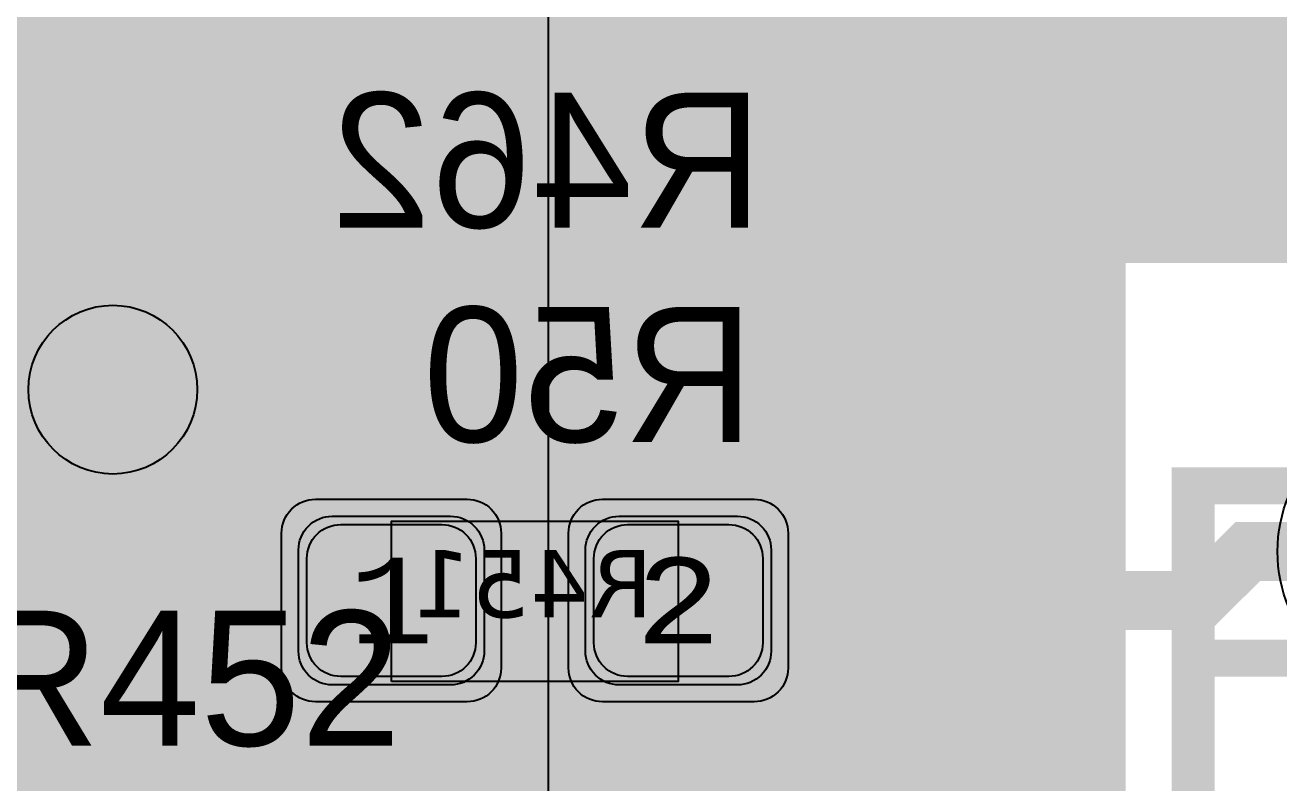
# Model space of a CAD drawing. Extents: x -28 to 199, y -61 to 255.
# Drawn here: x 54.98 to 62.41, y 139.92 to 144.41 of the extents above; entities that cross this region are included whole.
import ezdxf
from ezdxf.enums import TextEntityAlignment as Align

# ---------------------------------------------------------------- set-up
doc = ezdxf.new("R2010")
doc.units = 0
doc.header["$MEASUREMENT"] = 0
for name, color, linetype in [('ASSEMBLY_OUTLINES_BTM', 191, 'CONTINUOUS'), ('ASSEMBLY_OUTLINES_TOP', 102, 'CONTINUOUS'), ('ASSEMBLY_PART_NUMBERS_BTM', 191, 'CONTINUOUS'), ('ASSEMBLY_PART_NUMBERS_TOP', 102, 'CONTINUOUS'), ('ASSEMBLY_REF_DES_BTM', 191, 'CONTINUOUS'), ('DRILL_DRAWING', 21, 'CONTINUOUS'), ('GENERATED_SILKSCREEN_BTM', 255, 'CONTINUOUS'), ('GENERATED_SILKSCREEN_TOP', 140, 'CONTINUOUS'), ('MOUNTING_HOLES_LAYER_2', 42, 'CONTINUOUS'), ('MOUNTING_HOLES_LAYER_3', 42, 'CONTINUOUS'), ('MOUNTING_HOLES_LAYER_BOT21', 42, 'CONTINUOUS'), ('MOUNTING_HOLES_LAYER_TOP', 42, 'CONTINUOUS'), ('PART_PADS_SMD_BTM', 10, 'CONTINUOUS'), ('PIN_NUMBERS_BTM', 8, 'CONTINUOUS'), ('PIN_NUMBERS_TOP', 8, 'CONTINUOUS'), ('PLACEMENT_OUTLINES_BTM', 222, 'CONTINUOUS'), ('PLACEMENT_OUTLINES_TOP', 130, 'CONTINUOUS'), ('PLANE_SHAPES_LAYER_2', 230, 'CONTINUOUS'), ('PLANE_SHAPES_LAYER_3', 81, 'CONTINUOUS'), ('SILKSCREEN_OUTLINES_BTM', 211, 'CONTINUOUS'), ('SILKSCREEN_OUTLINES_TOP', 150, 'CONTINUOUS'), ('SILKSCREEN_REF_DES_BTM', 211, 'CONTINUOUS'), ('SILKSCREEN_REF_DES_TOP', 150, 'CONTINUOUS'), ('SOLDERMASK_PADS_BTM', 12, 'CONTINUOUS'), ('SOLDERMASK_PADS_TOP', 180, 'CONTINUOUS'), ('SOLDERPASTE_PADS_BTM', 12, 'CONTINUOUS'), ('TRACES_LAYER_3', 81, 'CONTINUOUS'), ('TRACES_LAYER_BOTTOM', 10, 'CONTINUOUS'), ('TRACES_LAYER_TOP', 150, 'CONTINUOUS')]:
    doc.layers.add(name, color=color, linetype=linetype)
doc.styles.add('COURIER_NEW', font='COUR.TTF')
doc.styles.add('VERDANA', font='verdana.TTF')
doc.styles.add('VERIBEST_GERBER_0', font='txt')

msp = doc.modelspace()

# ---------------------------------------------------------------- hatches: boundary and pattern name
at = {"layer": 'MOUNTING_HOLES_LAYER_2'}
h = msp.add_hatch(color=256, dxfattribs=at)
edge = h.paths.add_edge_path()
edge.add_arc((55.5, 142.25), 0.5, 0, 360)
at = {"layer": 'MOUNTING_HOLES_LAYER_3'}
h = msp.add_hatch(color=256, dxfattribs=at)
edge = h.paths.add_edge_path()
edge.add_arc((55.5, 142.25), 0.5, 0, 360)
at = {"layer": 'MOUNTING_HOLES_LAYER_BOT21'}
h = msp.add_hatch(color=256, dxfattribs=at)
edge = h.paths.add_edge_path()
edge.add_arc((55.5, 142.25), 0.5, 0, 360)
at = {"layer": 'MOUNTING_HOLES_LAYER_TOP'}
h = msp.add_hatch(color=256, dxfattribs=at)
edge = h.paths.add_edge_path()
edge.add_arc((55.5, 142.25), 0.5, 0, 360)
at = {"layer": 'PLANE_SHAPES_LAYER_2'}
h = msp.add_hatch(color=256, dxfattribs=at)
h.paths.add_polyline_path([(169.5, 129.25), (149.5, 129.25), (142.25, 122), (142.25, 90.5), (147.5, 90.5), (147.5, 80), (154, 80), (154, 69.25), (131.75, 69.25), (131.75, 73.25), (121.25, 73.25), (121.25, 81), (110.5, 81), (110.5, 125.75), (106.5, 125.75), (106.5, 128.75), (93.5, 128.75), (93.5, 120.25), (91.75, 120.25), (91.75, 121.5), (80, 121.5), (80, 118.25), (73.25, 118.25), (73.25, 124.5), (67.5, 124.5), (67.5, 128), (57.75, 128), (57.75, 120.25), (55.25, 120.25), (55.25, 121.5), (47.5, 121.5), (47.5, 119), (35, 119), (35, 134.75), (32.75, 134.75), (32.75, 159.75), (29.25, 159.75), (29.25, 175.25), (22.5, 175.25), (22.5, 195.25), (17.25, 195.25), (17.25, 198), (22.5, 198), (22.5, 216.5), (40.25, 216.5), (40.25, 235.5), (54.5, 235.5), (54.5, 254), (87.25, 254), (87.25, 236.25), (86.25, 236.25), (86.25, 228.75), (81, 228.75), (81, 218.75), (95.25, 218.75), (95.25, 194.5), (87, 194.5), (87, 172), (131.1, 172), (131.1, 208.75), (115.5, 208.75), (115.5, 213.75), (106.75, 213.75), (106.75, 218.75), (110.25, 222.25), (110.25, 226.25), (142.5, 226.25), (142.5, 221.5), (160.5, 221.5), (160.5, 240.75), (169.5, 240.75)])
h.paths.add_polyline_path([(35.5, 149.5), (41.75, 149.5), (41.75, 152), (39.25, 152), (39.25, 154), (37.75, 154), (37.75, 152), (35.5, 152)], flags=16)
h.paths.add_polyline_path([(37.5, 125.75), (37.5, 128.75), (42.75, 128.75), (42.75, 125.75)], flags=16)
h.paths.add_polyline_path([(52, 127.75), (52, 130.75), (54.25, 130.75), (54.25, 127.75)], flags=16)
h.paths.add_polyline_path([(50.75, 219.5), (50.75, 226.5), (71.75, 226.5), (71.75, 219.5)], flags=16)
h.paths.add_polyline_path([(66.5, 150.75), (66.5, 177.5), (72.25, 177.5), (72.25, 150.75)], flags=16)
h.paths.add_polyline_path([(47.25, 185.25), (73, 185.25), (73, 188.25), (70.25, 188.25), (70.25, 191), (47.25, 191)], flags=16)
h.paths.add_polyline_path([(84.5, 208), (84.5, 212.75), (85, 212.75), (85, 208)], flags=16)
h.paths.add_polyline_path([(61.5, 137.25), (87.75, 137.25), (87.75, 140.5), (84.75, 140.5), (84.75, 143), (61.5, 143)], flags=16)
h.paths.add_polyline_path([(88.75, 127), (88.75, 130), (91, 130), (91, 127)], flags=16)
h.paths.add_polyline_path([(85.5, 130.25), (85.5, 132.5), (91, 132.5), (91, 130.25)], flags=16)
h.paths.add_polyline_path([(108.75, 142.25), (135.75, 142.25), (135.75, 145.75), (132.25, 145.75), (132.25, 149), (108.75, 149)], flags=16)
h.paths.add_polyline_path([(114.25, 126.75), (140.75, 126.75), (140.75, 129.75), (137.25, 129.75), (137.25, 133), (114.25, 133)], flags=16)
h.paths.add_polyline_path([(155.25, 180.25), (166.25, 180.25), (166.25, 186.25), (152.25, 186.25), (152.25, 183), (155.25, 183)], flags=16)
at = {"layer": 'PLANE_SHAPES_LAYER_3'}
h = msp.add_hatch(color=256, dxfattribs=at)
h.paths.add_polyline_path([(169.5, 129.25), (149.5, 129.25), (142.25, 122), (142.25, 90.5), (147.5, 90.5), (147.5, 80), (154, 80), (154, 69.25), (131.75, 69.25), (131.75, 73.25), (121.25, 73.25), (121.25, 81), (110.5, 81), (110.5, 125.75), (106.5, 125.75), (106.5, 128.75), (93.5, 128.75), (93.5, 120.25), (91.75, 120.25), (91.75, 121.5), (80, 121.5), (80, 118.25), (73.25, 118.25), (73.25, 124.5), (67.5, 124.5), (67.5, 127.75), (58.25, 127.75), (58.25, 130.25), (88.75, 130.25), (88.75, 127), (91, 127), (91, 132.5), (55, 132.5), (55, 131.25), (52, 131.25), (52, 127.75), (55, 127.75), (55, 127.25), (57.75, 127.25), (57.75, 120.25), (55.25, 120.25), (55.25, 121.5), (47.5, 121.5), (47.5, 119), (35, 119), (35, 134.75), (32.75, 134.75), (32.75, 159.75), (29.25, 159.75), (29.25, 175.25), (22.5, 175.25), (22.5, 195.25), (17.25, 195.25), (17.25, 198), (22.5, 198), (22.5, 216.5), (40.25, 216.5), (40.25, 235.5), (54.5, 235.5), (54.5, 254), (87.25, 254), (87.25, 236.25), (86.25, 236.25), (86.25, 228.75), (81, 228.75), (81, 218.75), (95.25, 218.75), (95.25, 194.5), (87, 194.5), (87, 172), (131.1, 172), (131.1, 208.75), (115.5, 208.75), (115.5, 213.75), (106.75, 213.75), (106.75, 218.75), (110.25, 222.25), (110.25, 226.25), (142.5, 226.25), (142.5, 221.5), (160.5, 221.5), (160.5, 240.75), (169.5, 240.75)])
h.paths.add_polyline_path([(35.5, 149.5), (41.75, 149.5), (41.75, 152), (39.25, 152), (39.25, 154), (37.75, 154), (37.75, 152), (35.5, 152)], flags=16)
h.paths.add_polyline_path([(37.5, 125.75), (37.5, 128.75), (42.75, 128.75), (42.75, 125.75)], flags=16)
h.paths.add_polyline_path([(50.75, 219.5), (50.75, 226.5), (71.75, 226.5), (71.75, 219.5)], flags=16)
h.paths.add_polyline_path([(66.5, 150.75), (66.5, 177.5), (72.25, 177.5), (72.25, 150.75)], flags=16)
h.paths.add_polyline_path([(47.25, 185.25), (73, 185.25), (73, 188.25), (70.25, 188.25), (70.25, 191), (47.25, 191)], flags=16)
h.paths.add_polyline_path([(84.5, 208), (84.5, 212.75), (85, 212.75), (85, 208)], flags=16)
h.paths.add_polyline_path([(61.5, 137.25), (87.75, 137.25), (87.75, 140.5), (84.75, 140.5), (84.75, 143), (61.5, 143)], flags=16)
h.paths.add_polyline_path([(108.75, 142.25), (135.75, 142.25), (135.75, 145.75), (132.25, 145.75), (132.25, 149), (108.75, 149)], flags=16)
h.paths.add_polyline_path([(114.25, 126.75), (140.75, 126.75), (140.75, 129.75), (137.25, 129.75), (137.25, 133), (114.25, 133)], flags=16)
h.paths.add_polyline_path([(155.25, 180.25), (166.25, 180.25), (166.25, 186.25), (152.25, 186.25), (152.25, 183), (155.25, 183)], flags=16)

# ---------------------------------------------------------------- linework, layer by layer
at = {"layer": 'ASSEMBLY_OUTLINES_BTM'}
msp.add_lwpolyline([(57.15, 140.52), (57.15, 141.47), (58.85, 141.47), (58.85, 140.52)], close=True, dxfattribs=at)
at = {"layer": 'ASSEMBLY_OUTLINES_TOP', "const_width": 0.2}
msp.add_lwpolyline([(58.08, 135.37), (58.08, 144.67), (91.28, 144.67), (91.28, 135.37)], close=True, dxfattribs=at)
at = {"layer": 'GENERATED_SILKSCREEN_BTM', "const_width": 0.15}
for points in [[(56.5428, 143.9932), (56.4084, 143.8836), (56.406, 143.8796), (56.4052, 143.8764), (56.4036, 143.874), (56.4028, 143.8708), (56.4028, 143.7612), (56.4036, 143.758), (56.4052, 143.7532), (56.406, 143.7492), (56.4084, 143.7476), (56.9412, 143.3148), (56.9412, 143.2292), (56.4188, 143.2292), (56.4132, 143.2276), (56.4084, 143.2244), (56.406, 143.2188), (56.4052, 143.2124), (56.406, 143.2068), (56.4084, 143.2012), (56.4132, 143.198), (56.4188, 143.1964), (56.958, 143.1964), (56.9644, 143.198), (56.9684, 143.202), (56.9724, 143.206), (56.974, 143.2124), (56.974, 143.322), (56.9732, 143.3244), (56.9716, 143.33), (56.97, 143.3324), (56.9692, 143.334), (56.9668, 143.3356), (56.4348, 143.7692), (56.4348, 143.8628), (56.5596, 143.9636), (56.818, 143.9636), (56.9484, 143.8572), (56.954, 143.8556), (56.9596, 143.8564), (56.9644, 143.8588), (56.9684, 143.8636), (56.9708, 143.8684), (56.9716, 143.874), (56.9708, 143.8796), (56.9692, 143.882), (56.9668, 143.8836), (56.8324, 143.9932), (56.8292, 143.994), (56.8276, 143.9948), (56.826, 143.9956), (56.8228, 143.9964), (56.5532, 143.9964), (56.55, 143.9956), (56.5484, 143.9948), (56.546, 143.994), (56.5428, 143.9932)], [(57.2988, 143.9932), (57.1644, 143.8836), (57.1612, 143.8796), (57.1596, 143.8732), (57.1604, 143.8684), (57.162, 143.8644), (57.1644, 143.8612), (57.1684, 143.858), (57.1724, 143.8556), (57.1764, 143.8548), (57.1804, 143.8548), (57.1836, 143.8572), (57.3148, 143.9636), (57.574, 143.9636), (57.6972, 143.8628), (57.6972, 143.5756), (57.5884, 143.6644), (57.5852, 143.6652), (57.5836, 143.666), (57.5828, 143.666), (57.5828, 143.6668), (57.5788, 143.6676), (57.3092, 143.6676), (57.306, 143.6668), (57.306, 143.666), (57.3044, 143.666), (57.302, 143.6652), (57.2996, 143.6644), (57.1644, 143.5556), (57.1636, 143.5532), (57.162, 143.5524), (57.1612, 143.5516), (57.1612, 143.55), (57.1596, 143.5444), (57.1588, 143.542), (57.1588, 143.322), (57.1596, 143.318), (57.1612, 143.3148), (57.162, 143.3116), (57.1644, 143.3092), (57.2988, 143.1996), (57.3028, 143.198), (57.3036, 143.1972), (57.306, 143.1972), (57.3068, 143.1964), (57.3076, 143.1964), (57.3092, 143.1964), (57.5788, 143.1964), (57.582, 143.1972), (57.5852, 143.198), (57.5884, 143.1996), (57.7228, 143.3092), (57.7252, 143.3108), (57.726, 143.3116), (57.7276, 143.314), (57.7292, 143.3196), (57.73, 143.322), (57.73, 143.8708), (57.7292, 143.8748), (57.7276, 143.878), (57.726, 143.8796), (57.7252, 143.8812), (57.7228, 143.8836), (57.5884, 143.9932), (57.5852, 143.994), (57.5836, 143.9948), (57.582, 143.9956), (57.5788, 143.9964), (57.3092, 143.9964), (57.306, 143.9956), (57.3044, 143.9948), (57.302, 143.994), (57.2988, 143.9932)], [(58.0004, 143.2124), (57.9996, 143.206), (57.9956, 143.202), (57.99, 143.1996), (57.9844, 143.1988), (57.9788, 143.1996), (57.974, 143.202), (57.97, 143.206), (57.9684, 143.2124), (57.9684, 143.4548), (57.9308, 143.4548), (57.9252, 143.4564), (57.9204, 143.4596), (57.918, 143.4652), (57.9172, 143.4708), (57.918, 143.4772), (57.9204, 143.4828), (57.9252, 143.4868), (57.9308, 143.4876), (57.9684, 143.4876), (57.9684, 143.958), (57.9692, 143.962), (57.9716, 143.9652), (57.9748, 143.9684), (57.9788, 143.9708), (57.9836, 143.9724), (57.9884, 143.9732), (57.9924, 143.9724), (57.9964, 143.9692), (58.482, 143.4836), (58.4852, 143.4788), (58.4868, 143.474), (58.486, 143.4692), (58.4828, 143.4636), (58.4812, 143.4596), (58.478, 143.4572), (58.4748, 143.4556), (58.4708, 143.4548), (58.0004, 143.4548), (58.0004, 143.2124)], [(58.4308, 143.4876), (58.0004, 143.9164), (58.0004, 143.4876), (58.4308, 143.4876)], [(58.6756, 143.6924), (58.6732, 143.694), (58.6724, 143.698), (58.6708, 143.702), (58.67, 143.706), (58.67, 143.8708), (58.6708, 143.8748), (58.6724, 143.8772), (58.6724, 143.8796), (58.6732, 143.8804), (58.6748, 143.8812), (58.6756, 143.8828), (58.8116, 143.9932), (58.8156, 143.9948), (58.8188, 143.9956), (58.822, 143.9964), (59.2252, 143.9964), (59.2324, 143.9948), (59.2372, 143.9908), (59.2412, 143.986), (59.2428, 143.9804), (59.2428, 143.2124), (59.2412, 143.206), (59.2372, 143.202), (59.2324, 143.1996), (59.2268, 143.1988), (59.2204, 143.1996), (59.2148, 143.202), (59.2108, 143.206), (59.2092, 143.2124), (59.2092, 143.5804), (58.8332, 143.5804), (58.702, 143.2076), (58.6988, 143.202), (58.6932, 143.1988), (58.6876, 143.198), (58.682, 143.1996), (58.6772, 143.202), (58.6732, 143.206), (58.6716, 143.2116), (58.6724, 143.218), (58.8036, 143.5908), (58.6756, 143.6924)], [(59.2092, 143.9636), (58.8268, 143.9636), (58.702, 143.8628), (58.702, 143.714), (58.8268, 143.6124), (59.2092, 143.6124), (59.2092, 143.9636)], [(57.6972, 143.534), (57.6972, 143.33), (57.574, 143.2292), (57.3156, 143.2292), (57.1908, 143.33), (57.1908, 143.534), (57.3156, 143.6356), (57.574, 143.6356), (57.6972, 143.534)], [(57.6732, 142.6136), (57.5388, 142.7232), (57.5356, 142.724), (57.534, 142.7248), (57.5324, 142.7256), (57.5292, 142.7264), (57.2596, 142.7264), (57.2564, 142.7256), (57.2548, 142.7248), (57.2524, 142.724), (57.2492, 142.7232), (57.1148, 142.6136), (57.1124, 142.6096), (57.1116, 142.6064), (57.11, 142.604), (57.1092, 142.6008), (57.1092, 142.052), (57.11, 142.0496), (57.1116, 142.044), (57.1124, 142.0424), (57.1148, 142.0392), (57.2492, 141.9296), (57.2524, 141.9288), (57.2548, 141.928), (57.2556, 141.9272), (57.2572, 141.9264), (57.2596, 141.9264), (57.5292, 141.9264), (57.5324, 141.9272), (57.5356, 141.928), (57.5388, 141.9296), (57.6732, 142.0392), (57.6756, 142.0408), (57.6764, 142.0416), (57.678, 142.044), (57.6796, 142.0496), (57.6804, 142.052), (57.6804, 142.6008), (57.6796, 142.604), (57.678, 142.6064), (57.6772, 142.6096), (57.6732, 142.6136)], [(58.286, 142.4512), (58.2892, 142.4504), (58.2916, 142.4496), (58.2948, 142.448), (58.4036, 142.36), (58.4036, 142.6936), (57.8812, 142.6936), (57.8756, 142.6952), (57.8708, 142.6984), (57.8684, 142.704), (57.8676, 142.7096), (57.8684, 142.716), (57.8708, 142.7208), (57.8756, 142.7248), (57.8812, 142.7264), (58.4212, 142.7264), (58.4268, 142.7248), (58.4316, 142.7208), (58.4356, 142.716), (58.4372, 142.7104), (58.4372, 142.3256), (58.4364, 142.32), (58.434, 142.316), (58.4308, 142.3136), (58.4252, 142.312), (58.422, 142.3104), (58.418, 142.3096), (58.414, 142.3104), (58.4108, 142.3128), (58.2804, 142.4192), (58.022, 142.4192), (57.8972, 142.3176), (57.8972, 142.06), (58.022, 141.96), (58.2804, 141.96), (58.4108, 142.0656), (58.4164, 142.068), (58.4212, 142.068), (58.4268, 142.0648), (58.4308, 142.0608), (58.434, 142.0552), (58.4356, 142.0496), (58.4348, 142.0464), (58.434, 142.044), (58.4324, 142.0416), (58.43, 142.04), (58.2948, 141.9296), (58.2924, 141.928), (58.2892, 141.928), (58.286, 141.9264), (58.0164, 141.9264), (58.0148, 141.9264), (58.0132, 141.9272), (58.0124, 141.9272), (58.0108, 141.928), (58.0092, 141.928), (58.006, 141.9296), (57.8708, 142.04), (57.8684, 142.0424), (57.8676, 142.044), (57.866, 142.0488), (57.8652, 142.052), (57.8652, 142.3256), (57.866, 142.3288), (57.8676, 142.3336), (57.8676, 142.3352), (57.8692, 142.336), (57.87, 142.3376), (57.8708, 142.3392), (58.006, 142.448), (58.01, 142.4496), (58.0132, 142.4504), (58.0164, 142.4512), (58.286, 142.4512)], [(58.626, 142.4224), (58.6236, 142.424), (58.6228, 142.428), (58.6212, 142.432), (58.6204, 142.436), (58.6204, 142.6008), (58.6212, 142.6048), (58.6228, 142.6072), (58.6228, 142.6096), (58.6236, 142.6104), (58.6252, 142.6112), (58.626, 142.6128), (58.762, 142.7232), (58.766, 142.7248), (58.7692, 142.7256), (58.7724, 142.7264), (59.1756, 142.7264), (59.1828, 142.7248), (59.1876, 142.7208), (59.1916, 142.716), (59.1932, 142.7104), (59.1932, 141.9424), (59.1916, 141.936), (59.1876, 141.932), (59.1828, 141.9296), (59.1772, 141.9288), (59.1708, 141.9296), (59.1652, 141.932), (59.1612, 141.936), (59.1596, 141.9424), (59.1596, 142.3104), (58.7836, 142.3104), (58.6524, 141.9376), (58.6492, 141.932), (58.6436, 141.9288), (58.638, 141.928), (58.6324, 141.9296), (58.6276, 141.932), (58.6236, 141.936), (58.622, 141.9416), (58.6228, 141.948), (58.754, 142.3208), (58.626, 142.4224)], [(57.5748, 141.9992), (57.5244, 141.9592), (57.266, 141.9592), (57.1412, 142.06), (57.1412, 142.5928), (57.1884, 142.6304), (57.5748, 141.9992)], [(57.6476, 142.5928), (57.6476, 142.06), (57.6004, 142.02), (57.2132, 142.6512), (57.266, 142.6936), (57.5244, 142.6936), (57.6476, 142.5928)], [(59.1596, 142.6936), (58.7772, 142.6936), (58.6524, 142.5928), (58.6524, 142.444), (58.7772, 142.3424), (59.1596, 142.3424), (59.1596, 142.6936)]]:
    msp.add_lwpolyline(points, dxfattribs=at)
for points in [[(58.283844, 141.470005, 1.1642e-05), (58.283836, 141.469995), (57.716164, 141.469995, 1.1642e-05), (57.716156, 141.470005), (58.283844, 141.470005)], [(58.292098, 140.519995), (57.707902, 140.519995, 1.22306e-05), (57.707911, 140.520005), (58.292089, 140.520005, 1.22306e-05), (58.292098, 140.519995)]]:
    msp.add_lwpolyline(points, format="xyb", dxfattribs=at)
at = {"layer": 'GENERATED_SILKSCREEN_TOP', "const_width": 0.15}
msp.add_lwpolyline([(91.280005, 142.717402, 5.9988e-06), (91.279995, 142.717404), (91.279995, 144.669995), (58.080005, 144.669995), (58.080005, 135.370005), (81.490904, 135.370005, 1.21125e-05), (81.490886, 135.369995), (58.08, 135.369995, -0.4142135624), (58.079995, 135.37), (58.079995, 144.67, -0.4142135624), (58.08, 144.670005), (91.28, 144.670005, -0.4142135624), (91.280005, 144.67), (91.280005, 142.717402)], format="xyb", dxfattribs=at)
for points in [[(55.3244, 140.6224), (55.3268, 140.624), (55.3276, 140.628), (55.33, 140.632), (55.33, 140.636), (55.33, 140.8008), (55.33, 140.8048), (55.3276, 140.8072), (55.3276, 140.8096), (55.3268, 140.8104), (55.326, 140.8112), (55.3244, 140.8128), (55.1884, 140.9232), (55.1844, 140.9248), (55.1812, 140.9256), (55.178, 140.9264), (54.7748, 140.9264)], [(55.5692, 140.4176), (55.9996, 140.8464), (55.9996, 140.4176), (55.5692, 140.4176)], [(56.4204, 140.6512), (56.4172, 140.6504), (56.4148, 140.6496), (56.4116, 140.648), (56.3028, 140.56), (56.3028, 140.8936), (56.8252, 140.8936), (56.8308, 140.8952), (56.8356, 140.8984), (56.838, 140.904), (56.8388, 140.9096), (56.838, 140.916), (56.8356, 140.9208), (56.8308, 140.9248), (56.8252, 140.9264), (56.2852, 140.9264), (56.2796, 140.9248), (56.2748, 140.9208), (56.2708, 140.916), (56.2692, 140.9104), (56.2692, 140.5256), (56.27, 140.52), (56.2724, 140.516), (56.2756, 140.5136), (56.2812, 140.512), (56.2852, 140.5104), (56.2884, 140.5096), (56.2924, 140.5104), (56.2956, 140.5128), (56.426, 140.6192), (56.6844, 140.6192), (56.8092, 140.5176), (56.8092, 140.26), (56.6844, 140.16), (56.426, 140.16), (56.2956, 140.2656), (56.29, 140.268), (56.2852, 140.268), (56.2804, 140.2648), (56.2756, 140.2608), (56.2724, 140.2552), (56.2716, 140.2496), (56.2724, 140.244), (56.2764, 140.24), (56.4116, 140.1296), (56.414, 140.128), (56.4172, 140.128), (56.4204, 140.1264), (56.69, 140.1264), (56.6924, 140.1264), (56.6932, 140.1272), (56.694, 140.1272), (56.6956, 140.128), (56.6972, 140.128), (56.7004, 140.1296), (56.8356, 140.24), (56.838, 140.2424), (56.8388, 140.244), (56.8404, 140.2488), (56.8412, 140.252), (56.8412, 140.5256), (56.8404, 140.5288), (56.8388, 140.5336), (56.8388, 140.5352), (56.838, 140.536), (56.8364, 140.5376), (56.8356, 140.5392), (56.7004, 140.648), (56.6964, 140.6496), (56.6932, 140.6504), (56.69, 140.6512), (56.4204, 140.6512)], [(57.4572, 140.9232), (57.5916, 140.8136), (57.594, 140.8096), (57.5948, 140.8064), (57.5964, 140.804), (57.5972, 140.8008), (57.5972, 140.6912), (57.5964, 140.688), (57.5948, 140.6832), (57.594, 140.6792), (57.5916, 140.6776), (57.0588, 140.2448), (57.0588, 140.1592), (57.5812, 140.1592), (57.5868, 140.1576), (57.5916, 140.1544), (57.594, 140.1488), (57.5948, 140.1424), (57.594, 140.1368), (57.5916, 140.1312), (57.5868, 140.128), (57.5812, 140.1264), (57.042, 140.1264), (57.0356, 140.128), (57.0316, 140.132), (57.0276, 140.136), (57.026, 140.1424), (57.026, 140.252), (57.0268, 140.2544), (57.0284, 140.26), (57.03, 140.2624), (57.0316, 140.264), (57.0332, 140.2656), (57.5652, 140.6992), (57.5652, 140.7928), (57.4404, 140.8936), (57.182, 140.8936), (57.0516, 140.7872), (57.046, 140.7856), (57.0404, 140.7864), (57.0356, 140.7888), (57.0324, 140.7936), (57.0292, 140.7984), (57.0284, 140.804), (57.0284, 140.8072), (57.0292, 140.8096), (57.0332, 140.8136), (57.1676, 140.9232), (57.1708, 140.924), (57.1732, 140.9248), (57.174, 140.9256), (57.1772, 140.9264), (57.4468, 140.9264), (57.45, 140.9256), (57.4508, 140.9256), (57.4516, 140.9248), (57.454, 140.924), (57.4572, 140.9232)], [(54.7908, 140.8936), (55.1732, 140.8936), (55.298, 140.7928), (55.298, 140.644), (55.1732, 140.5424), (54.7908, 140.5424), (54.7908, 140.8936)], [(55.9996, 140.1424), (56.0004, 140.136), (56.0044, 140.132), (56.01, 140.1296), (56.0156, 140.1288), (56.0212, 140.1296), (56.026, 140.132), (56.03, 140.136), (56.0316, 140.1424), (56.0316, 140.3848), (56.0692, 140.3848), (56.0748, 140.3864), (56.0796, 140.3896), (56.082, 140.3952), (56.0828, 140.4008), (56.082, 140.4072), (56.0796, 140.4128), (56.0748, 140.4168), (56.0692, 140.4176), (56.0316, 140.4176), (56.0316, 140.888), (56.0308, 140.892), (56.0284, 140.8952), (56.0252, 140.8984), (56.0212, 140.9008), (56.0164, 140.9024), (56.0116, 140.9032), (56.0076, 140.9024), (56.0036, 140.8992), (55.518, 140.4136), (55.5148, 140.4088), (55.5132, 140.404), (55.514, 140.3992), (55.5172, 140.3936), (55.5188, 140.3896), (55.522, 140.3872), (55.5252, 140.3856), (55.5292, 140.3848), (55.9996, 140.3848), (55.9996, 140.1424)], [(54.7908, 140.5104), (55.1668, 140.5104), (55.298, 140.1376), (55.3012, 140.132), (55.3068, 140.1288), (55.3132, 140.128), (55.318, 140.1296), (55.3228, 140.132), (55.3268, 140.136), (55.3292, 140.1416), (55.3276, 140.148), (55.1964, 140.5208), (55.3244, 140.6224)]]:
    msp.add_lwpolyline(points, dxfattribs=at)
at = {"layer": 'MOUNTING_HOLES_LAYER_2'}
msp.add_circle((55.5, 142.25), 0.5, dxfattribs=at)
at = {"layer": 'MOUNTING_HOLES_LAYER_3'}
msp.add_circle((55.5, 142.25), 0.5, dxfattribs=at)
at = {"layer": 'MOUNTING_HOLES_LAYER_BOT21'}
msp.add_circle((55.5, 142.25), 0.5, dxfattribs=at)
at = {"layer": 'MOUNTING_HOLES_LAYER_TOP'}
msp.add_circle((55.5, 142.25), 0.5, dxfattribs=at)
at = {"layer": 'PART_PADS_SMD_BTM'}
for points in [[(56.6, 141.3, -0.4142135624), (56.8, 141.5), (57.5, 141.5, -0.4142135624), (57.7, 141.3), (57.7, 140.7, -0.4142135624), (57.5, 140.5), (56.8, 140.5, -0.4142135624), (56.6, 140.7)], [(58.3, 141.3, -0.4142135624), (58.5, 141.5), (59.2, 141.5, -0.4142135624), (59.4, 141.3), (59.4, 140.7, -0.4142135624), (59.2, 140.5), (58.5, 140.5, -0.4142135624), (58.3, 140.7)]]:
    msp.add_lwpolyline(points, format="xyb", close=True, dxfattribs=at)
at = {"layer": 'PLACEMENT_OUTLINES_BTM'}
msp.add_lwpolyline([(57.15, 140.52), (57.15, 141.47), (58.85, 141.47), (58.85, 140.52)], close=True, dxfattribs=at)
at = {"layer": 'PLACEMENT_OUTLINES_TOP'}
msp.add_lwpolyline([(58.08, 135.37), (58.08, 144.67), (91.28, 144.67), (91.28, 135.37)], close=True, dxfattribs=at)
at = {"layer": 'SILKSCREEN_OUTLINES_BTM'}
msp.add_lwpolyline([(57.15, 140.52), (57.15, 141.47), (58.85, 141.47), (58.85, 140.52)], close=True, dxfattribs=at)
at = {"layer": 'SILKSCREEN_OUTLINES_TOP'}
msp.add_lwpolyline([(58.08, 135.37), (58.08, 144.67), (91.28, 144.67), (91.28, 135.37)], close=True, dxfattribs=at)
at = {"layer": 'SOLDERMASK_PADS_BTM'}
for points in [[(56.5, 141.4, -0.4142135624), (56.7, 141.6), (57.6, 141.6, -0.4142135624), (57.8, 141.4), (57.8, 140.6, -0.4142135624), (57.6, 140.4), (56.7, 140.4, -0.4142135624), (56.5, 140.6)], [(58.2, 141.4, -0.4142135624), (58.4, 141.6), (59.3, 141.6, -0.4142135624), (59.5, 141.4), (59.5, 140.6, -0.4142135624), (59.3, 140.4), (58.4, 140.4, -0.4142135624), (58.2, 140.6)]]:
    msp.add_lwpolyline(points, format="xyb", close=True, dxfattribs=at)
msp.add_circle((63.25, 141.29), 0.85, dxfattribs=at)
at = {"layer": 'SOLDERMASK_PADS_TOP'}
msp.add_circle((63.25, 141.29), 0.85, dxfattribs=at)
at = {"layer": 'SOLDERPASTE_PADS_BTM'}
for points in [[(56.65, 141.25, -0.4142135624), (56.85, 141.45), (57.45, 141.45, -0.4142135624), (57.65, 141.25), (57.65, 140.75, -0.4142135624), (57.45, 140.55), (56.85, 140.55, -0.4142135624), (56.65, 140.75)], [(58.35, 141.25, -0.4142135624), (58.55, 141.45), (59.15, 141.45, -0.4142135624), (59.35, 141.25), (59.35, 140.75, -0.4142135624), (59.15, 140.55), (58.55, 140.55, -0.4142135624), (58.35, 140.75)]]:
    msp.add_lwpolyline(points, format="xyb", close=True, dxfattribs=at)
at = {"layer": 'TRACES_LAYER_3', "const_width": 0.5}
msp.add_lwpolyline([(45.8, 143.2), (45.8, 142.033325), (46.153553, 141.679772), (48.136215, 141.679772), (50.43778, 143.981337), (87.089899, 143.981337), (90.471236, 140.6), (114.9, 140.6)], dxfattribs=at)
at = {"layer": 'TRACES_LAYER_BOTTOM'}
for points, const_width in [([(38.4, 171), (38.4, 169.395065), (41.282281, 166.512784), (44.838013, 166.512784), (49.95, 161.400797), (49.95, 149.786143), (50.416331, 149.319812), (50.416331, 145.813247), (52.147475, 144.082103), (95.111398, 144.082103), (99.068501, 140.125), (113.134667, 140.125), (117, 136.259667), (117, 134.6)], 0.5), ([(110.5, 135.75), (102.239571, 135.75), (94.69894, 143.290631), (50.996363, 143.290631), (49.655152, 144.631842), (49.655152, 148.48491), (49, 149.140062), (49, 157)], 0.5), ([(63.25, 141.29), (62.223, 141.29), (61.933, 141), (58.85, 141)], 0.35), ([(57.15, 141), (48.521242, 141), (47.608054, 140.086812), (47.608054, 138.843054), (46.94, 138.175), (46.94, 137.7)], 0.254), ([(57.15, 139.25), (55.697579, 139.25), (54.613231, 140.334348), (48.93227, 140.334348), (48.21, 139.612078), (48.21, 137.7)], 0.254)]:
    msp.add_lwpolyline(points, dxfattribs=dict(at, const_width=const_width))
at = {"layer": 'TRACES_LAYER_TOP', "const_width": 0.5}
for points in [[(92.4, 155.2), (92.15, 155.2), (91.625735, 154.675735), (90.904394, 154.675735), (90.380129, 155.2), (88.347425, 155.2), (84.618252, 151.470827), (78.485734, 151.470827), (70.898512, 143.883605), (51.983605, 143.883605), (50.974265, 142.874265), (50.974265, 142.824265), (50.25, 142.1)], [(53.85, 140.5), (54.722398, 140.5), (58.270119, 136.952279), (66.532279, 136.952279), (68.33, 138.75)]]:
    msp.add_lwpolyline(points, dxfattribs=at)

# ---------------------------------------------------------------- texts
at = {"layer": 'ASSEMBLY_PART_NUMBERS_BTM', "style": 'VERIBEST_GERBER_0', "text_generation_flag": 2}
for p in [(58, 143.54), (58, 141.79)]:
    msp.add_text('ERJ-3EKF2000V', height=2.032, dxfattribs=at).set_placement(p, align=Align.TOP_LEFT)
at = {"layer": 'ASSEMBLY_PART_NUMBERS_TOP', "style": 'VERIBEST_GERBER_0'}
msp.add_text('SPC02SVJN-RC-3POS', height=2.032, dxfattribs=at).set_placement((38.75, 141.79), align=Align.TOP_LEFT)
at = {"layer": 'ASSEMBLY_REF_DES_BTM', "style": 'VERDANA', "text_generation_flag": 2}
msp.add_text('R451', height=0.4, dxfattribs=at).set_placement((58.7, 141.3), align=Align.TOP_LEFT)
at = {"layer": 'DRILL_DRAWING', "style": 'VERIBEST_GERBER_0'}
msp.add_text('T', height=2, dxfattribs=at).set_placement((55.5, 142.25), align=Align.MIDDLE_CENTER)
at = {"layer": 'PIN_NUMBERS_BTM', "style": 'COURIER_NEW'}
for s, p in [('1', (57.15, 141)), ('2', (58.85, 141))]:
    msp.add_text(s, height=0.508, dxfattribs=at).set_placement(p, align=Align.MIDDLE_CENTER)
at = {"layer": 'PIN_NUMBERS_TOP', "style": 'COURIER_NEW'}
for s, p in [('1', (57.15, 141)), ('2', (58.85, 141))]:
    msp.add_text(s, height=0.508, dxfattribs=at).set_placement(p, align=Align.MIDDLE_CENTER)
at = {"layer": 'SILKSCREEN_REF_DES_BTM', "style": 'VERIBEST_GERBER_0', "text_generation_flag": 2}
for s, p in [('R462', (59.35, 144.01)), ('R50', (59.3, 142.74))]:
    msp.add_text(s, height=0.8, dxfattribs=at).set_placement(p, align=Align.TOP_LEFT)
at = {"layer": 'SILKSCREEN_REF_DES_TOP', "style": 'VERIBEST_GERBER_0'}
msp.add_text('R452', height=0.8, dxfattribs=at).set_placement((54.65, 140.94), align=Align.TOP_LEFT)

doc.saveas('drawing.dxf')
